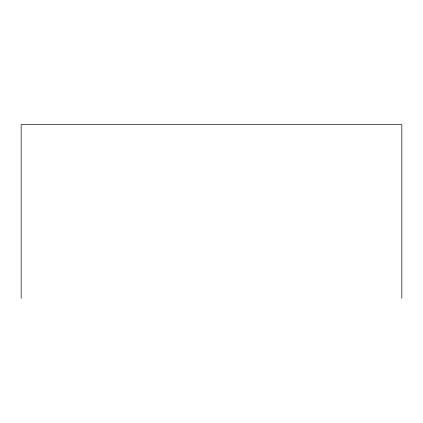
<?xml version="1.0" encoding="UTF-8"?>
<svg xmlns="http://www.w3.org/2000/svg" width="423" height="423" viewBox="0 0 423 423"><rect width="100%" height="100%" fill="white"/><g stroke="black" fill="none" stroke-linecap="round" stroke-linejoin="round"><path stroke-width="0.63" d="M401.85 298.315L401.85 124.685L21.15 124.685L21.15 298.315"/></g></svg>
